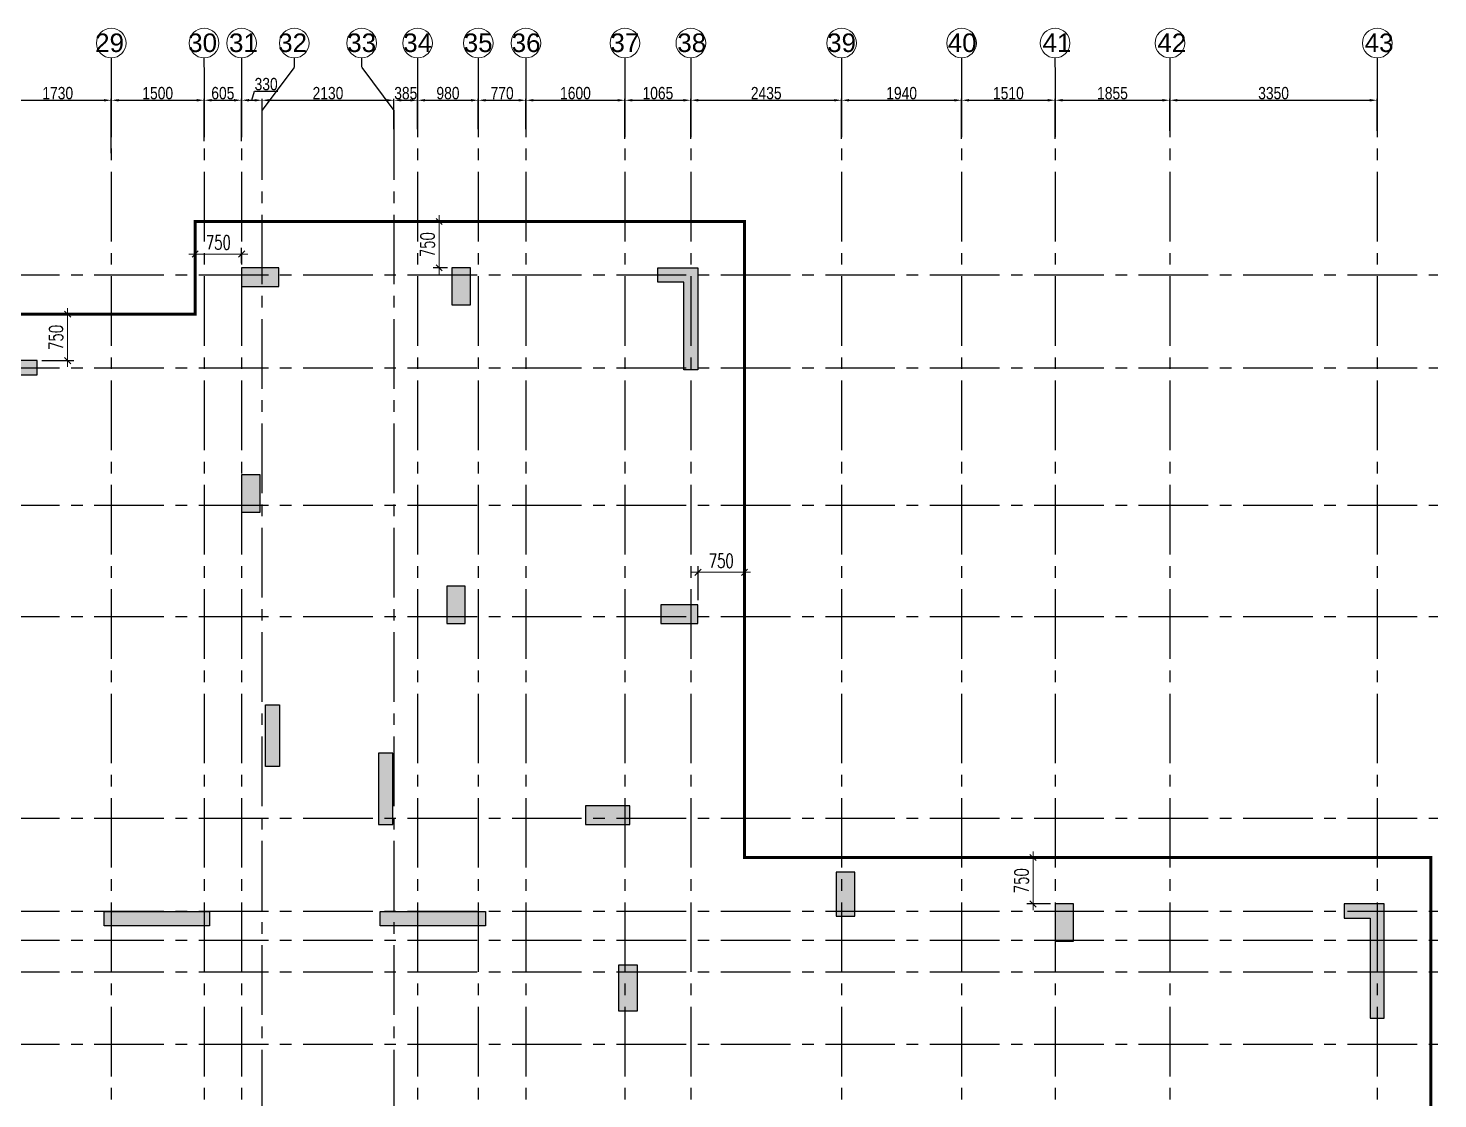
# Model space of a CAD drawing. Header units: millimetres. Extents: x 1123469 to 1752051, y -126924 to 196924.
# Drawn here: x 1420188 to 1442964, y 144728 to 162039 of the extents above; entities that cross this region are included whole.
import ezdxf
from ezdxf.enums import TextEntityAlignment as Align

# ---------------------------------------------------------------- set-up
doc = ezdxf.new("R2010")
doc.units = ezdxf.units.MM
doc.header["$LTSCALE"] = 500
doc.header["$MEASUREMENT"] = 0
doc.header["$PDMODE"] = 34
doc.linetypes.add('Site$0$CENTER2', pattern=[1.125, 0.75, -0.125, 0.125, -0.125])
doc.layers.get('Defpoints').update_dxf_attribs({"lineweight": 0})
for name, color, linetype, lineweight in [('CUT OUT', 1, 'Continuous', 13), ('dim-M', 1, 'Continuous', 15), ('FOOTING', 1, 'Continuous', 15), ('GRID NO.', 7, 'Continuous', 20), ('TOWER COL HATCH', 253, 'Continuous', 20)]:
    doc.layers.add(name, color=color, linetype=linetype, lineweight=lineweight)
for name, color, linetype in [('GLASS', 5, 'Continuous'), ('GRID', 7, 'Continuous'), ('GRID DIM', 7, 'Continuous'), ('TOWER AREA COLUMN.', 6, 'Continuous')]:
    doc.layers.add(name, color=color, linetype=linetype)
doc.styles.add('2MM', font='romans.shx', dxfattribs={"width": 0.7})
doc.styles.add('D50', font='arial.ttf', dxfattribs={"width": 0.8})
doc.dimstyles.new('INNER DIM', dxfattribs={"dimtxt": 200, "dimasz": 120, "dimexe": 25, "dimexo": 25, "dimgap": 12, "dimtad": 1, "dimdec": 0, "dimrnd": 5, "dimzin": 0, "dimdsep": 46, "dimtxsty": 'D50', "dimcen": 0.09, "dimdle": 25, "dimclrt": 6, "dimadec": 0, "dimazin": 0, "dimtfac": 1, "dimtdec": 0, "dimtofl": 0, "dimtmove": 1, "dimatfit": 3, "dimfxl": 75, "dimtolj": 1, "dimtzin": 0, "dimarcsym": 0})
doc.dimstyles.new('RAJESH', dxfattribs={"dimtxt": 200, "dimasz": 180, "dimexe": 100, "dimexo": 250, "dimgap": 50, "dimtad": 2, "dimdec": 0, "dimzin": 1, "dimdsep": 46, "dimtxsty": '2MM', "dimblk": 'OBLIQUE', "dimcen": 0, "dimdle": 100, "dimclrd": 1, "dimclre": 1, "dimclrt": 3, "dimadec": 0, "dimazin": 0, "dimtfac": 1, "dimtdec": 0, "dimtix": 1, "dimtmove": 2, "dimatfit": 3, "dimfxl": 1, "dimtolj": 1, "dimlwd": -1, "dimarcsym": 0})

# ---------------------------------------------------------------- blocks, each defined once
blk = doc.blocks.new('GRID MARK')
at = {"layer": 'GRID NO.', "const_width": 50}
blk.add_lwpolyline([(0, -541), (0, -891)], dxfattribs=at)
at = {"layer": 'GRID NO.'}
blk.add_circle((0, 0), 541, dxfattribs=at)
at = {"layer": 'GRID NO.', "style": 'D50', "width": 0.8}
blk.add_attdef('Y1', text='', height=500, dxfattribs=at).set_placement((-33, -267), align=Align.CENTER)
blk = doc.blocks.new('*D34')
at = {"layer": 'Defpoints', "color": 0, "linetype": 'Continuous', "transparency": 16777216}
for p in [(1421531, 258393), (1419801, 257510), (1421531, 257510)]:
    blk.add_point(p, dxfattribs=at)
at = {"layer": 'GRID DIM', "color": 0, "linetype": 'Continuous', "lineweight": -2, "transparency": 16777216}
for p, q in [((1419801, 257535), (1419801, 258418)), ((1421531, 257535), (1421531, 258418))]:
    blk.add_line(p, q, dxfattribs=at)
at = {"layer": 'GRID DIM', "linetype": 'Continuous', "lineweight": -2, "transparency": 16777216}
blk.add_line((1419921, 258393), (1421411, 258393), dxfattribs=at)
at = {"layer": 'GRID DIM', "linetype": 'Continuous', "transparency": 16777216}
for points in [[(1419921, 258413), (1419921, 258373), (1419801, 258393)], [(1421411, 258413), (1421411, 258373), (1421531, 258393)]]:
    blk.add_solid(points, dxfattribs=at)
at = {"layer": 'GRID DIM', "linetype": 'Continuous', "transparency": 16777216, "insert": (1420666, 258507), "char_height": 200, "attachment_point": 5, "style": 'D50'}
blk.add_mtext('\\A1;1730', dxfattribs=at)
blk = doc.blocks.new('*D35')
at = {"layer": 'Defpoints', "color": 0, "linetype": 'Continuous', "transparency": 16777216}
for p in [(1423031, 258393), (1423031, 257709), (1421531, 257510)]:
    blk.add_point(p, dxfattribs=at)
at = {"layer": 'GRID DIM', "color": 0, "linetype": 'Continuous', "lineweight": -2, "transparency": 16777216}
for p, q in [((1421531, 257535), (1421531, 258418)), ((1423031, 257734), (1423031, 258418))]:
    blk.add_line(p, q, dxfattribs=at)
at = {"layer": 'GRID DIM', "linetype": 'Continuous', "lineweight": -2, "transparency": 16777216}
blk.add_line((1421651, 258393), (1422911, 258393), dxfattribs=at)
at = {"layer": 'GRID DIM', "linetype": 'Continuous', "transparency": 16777216}
for points in [[(1421651, 258413), (1421651, 258373), (1421531, 258393)], [(1422911, 258413), (1422911, 258373), (1423031, 258393)]]:
    blk.add_solid(points, dxfattribs=at)
at = {"layer": 'GRID DIM', "linetype": 'Continuous', "transparency": 16777216, "insert": (1422281, 258507), "char_height": 200, "attachment_point": 5, "style": 'D50'}
blk.add_mtext('\\A1;1500', dxfattribs=at)
blk = doc.blocks.new('*D36')
at = {"layer": 'Defpoints', "color": 0, "linetype": 'Continuous', "transparency": 16777216}
for p in [(1423636, 258393), (1423031, 257709), (1423636, 257709)]:
    blk.add_point(p, dxfattribs=at)
at = {"layer": 'GRID DIM', "color": 0, "linetype": 'Continuous', "lineweight": -2, "transparency": 16777216}
for p, q in [((1423031, 257734), (1423031, 258418)), ((1423636, 257734), (1423636, 258418))]:
    blk.add_line(p, q, dxfattribs=at)
at = {"layer": 'GRID DIM', "linetype": 'Continuous', "lineweight": -2, "transparency": 16777216}
blk.add_line((1423151, 258393), (1423516, 258393), dxfattribs=at)
at = {"layer": 'GRID DIM', "linetype": 'Continuous', "transparency": 16777216}
for points in [[(1423151, 258413), (1423151, 258373), (1423031, 258393)], [(1423516, 258413), (1423516, 258373), (1423636, 258393)]]:
    blk.add_solid(points, dxfattribs=at)
at = {"layer": 'GRID DIM', "linetype": 'Continuous', "transparency": 16777216, "insert": (1423333, 258507), "char_height": 200, "attachment_point": 5, "style": 'D50'}
blk.add_mtext('\\A1;605', dxfattribs=at)
blk = doc.blocks.new('*D37')
at = {"layer": 'Defpoints', "color": 0, "linetype": 'Continuous', "transparency": 16777216}
for p in [(1423966, 258393), (1423636, 257709), (1423966, 257709)]:
    blk.add_point(p, dxfattribs=at)
at = {"layer": 'GRID DIM', "linetype": 'Continuous', "lineweight": -2, "transparency": 16777216}
for p, q in [((1423801, 258393), (1423844, 258538)), ((1423844, 258538), (1424221, 258538)), ((1423756, 258393), (1423846, 258393))]:
    blk.add_line(p, q, dxfattribs=at)
at = {"layer": 'GRID DIM', "color": 0, "linetype": 'Continuous', "lineweight": -2, "transparency": 16777216}
for p, q in [((1423636, 257734), (1423636, 258418)), ((1423966, 257734), (1423966, 258418))]:
    blk.add_line(p, q, dxfattribs=at)
at = {"layer": 'GRID DIM', "linetype": 'Continuous', "transparency": 16777216}
for points in [[(1423756, 258413), (1423756, 258373), (1423636, 258393)], [(1423846, 258413), (1423846, 258373), (1423966, 258393)]]:
    blk.add_solid(points, dxfattribs=at)
at = {"layer": 'GRID DIM', "linetype": 'Continuous', "transparency": 16777216, "insert": (1424033, 258653), "char_height": 200, "attachment_point": 5, "style": 'D50'}
blk.add_mtext('\\A1;330', dxfattribs=at)
blk = doc.blocks.new('*D38')
at = {"layer": 'Defpoints', "color": 0, "linetype": 'Continuous', "transparency": 16777216}
for p in [(1426098, 258393), (1426098, 257899), (1423966, 257709)]:
    blk.add_point(p, dxfattribs=at)
at = {"layer": 'GRID DIM', "color": 0, "linetype": 'Continuous', "lineweight": -2, "transparency": 16777216}
for p, q in [((1423966, 257734), (1423966, 258418)), ((1426098, 257924), (1426098, 258418))]:
    blk.add_line(p, q, dxfattribs=at)
at = {"layer": 'GRID DIM', "linetype": 'Continuous', "lineweight": -2, "transparency": 16777216}
blk.add_line((1424086, 258393), (1425978, 258393), dxfattribs=at)
at = {"layer": 'GRID DIM', "linetype": 'Continuous', "transparency": 16777216}
for points in [[(1424086, 258413), (1424086, 258373), (1423966, 258393)], [(1425978, 258413), (1425978, 258373), (1426098, 258393)]]:
    blk.add_solid(points, dxfattribs=at)
at = {"layer": 'GRID DIM', "linetype": 'Continuous', "transparency": 16777216, "insert": (1425032, 258507), "char_height": 200, "attachment_point": 5, "style": 'D50'}
blk.add_mtext('\\A1;2130', dxfattribs=at)
blk = doc.blocks.new('*D39')
at = {"layer": 'Defpoints', "color": 0, "linetype": 'Continuous', "transparency": 16777216}
for p in [(1426481, 258393), (1426098, 257899), (1426481, 257899)]:
    blk.add_point(p, dxfattribs=at)
at = {"layer": 'GRID DIM', "color": 0, "linetype": 'Continuous', "lineweight": -2, "transparency": 16777216}
for p, q in [((1426098, 257924), (1426098, 258418)), ((1426481, 257924), (1426481, 258418))]:
    blk.add_line(p, q, dxfattribs=at)
at = {"layer": 'GRID DIM', "linetype": 'Continuous', "lineweight": -2, "transparency": 16777216}
blk.add_line((1426218, 258393), (1426361, 258393), dxfattribs=at)
at = {"layer": 'GRID DIM', "linetype": 'Continuous', "transparency": 16777216}
for points in [[(1426218, 258413), (1426218, 258373), (1426098, 258393)], [(1426361, 258413), (1426361, 258373), (1426481, 258393)]]:
    blk.add_solid(points, dxfattribs=at)
at = {"layer": 'GRID DIM', "linetype": 'Continuous', "transparency": 16777216, "insert": (1426289, 258507), "char_height": 200, "attachment_point": 5, "style": 'D50'}
blk.add_mtext('\\A1;385', dxfattribs=at)
blk = doc.blocks.new('*D40')
at = {"layer": 'Defpoints', "color": 0, "linetype": 'Continuous', "transparency": 16777216}
for p in [(1427461, 258393), (1426481, 257899), (1427461, 257899)]:
    blk.add_point(p, dxfattribs=at)
at = {"layer": 'GRID DIM', "color": 0, "linetype": 'Continuous', "lineweight": -2, "transparency": 16777216}
for p, q in [((1426481, 257924), (1426481, 258418)), ((1427461, 257924), (1427461, 258418))]:
    blk.add_line(p, q, dxfattribs=at)
at = {"layer": 'GRID DIM', "linetype": 'Continuous', "lineweight": -2, "transparency": 16777216}
blk.add_line((1426601, 258393), (1427341, 258393), dxfattribs=at)
at = {"layer": 'GRID DIM', "linetype": 'Continuous', "transparency": 16777216}
for points in [[(1426601, 258413), (1426601, 258373), (1426481, 258393)], [(1427341, 258413), (1427341, 258373), (1427461, 258393)]]:
    blk.add_solid(points, dxfattribs=at)
at = {"layer": 'GRID DIM', "linetype": 'Continuous', "transparency": 16777216, "insert": (1426971, 258507), "char_height": 200, "attachment_point": 5, "style": 'D50'}
blk.add_mtext('\\A1;980', dxfattribs=at)
blk = doc.blocks.new('*D41')
at = {"layer": 'Defpoints', "color": 0, "linetype": 'Continuous', "transparency": 16777216}
for p in [(1428231, 258393), (1427461, 257899), (1428231, 257899)]:
    blk.add_point(p, dxfattribs=at)
at = {"layer": 'GRID DIM', "color": 0, "linetype": 'Continuous', "lineweight": -2, "transparency": 16777216}
for p, q in [((1427461, 257924), (1427461, 258418)), ((1428231, 257924), (1428231, 258418))]:
    blk.add_line(p, q, dxfattribs=at)
at = {"layer": 'GRID DIM', "linetype": 'Continuous', "lineweight": -2, "transparency": 16777216}
blk.add_line((1427581, 258393), (1428111, 258393), dxfattribs=at)
at = {"layer": 'GRID DIM', "linetype": 'Continuous', "transparency": 16777216}
for points in [[(1427581, 258413), (1427581, 258373), (1427461, 258393)], [(1428111, 258413), (1428111, 258373), (1428231, 258393)]]:
    blk.add_solid(points, dxfattribs=at)
at = {"layer": 'GRID DIM', "linetype": 'Continuous', "transparency": 16777216, "insert": (1427846, 258507), "char_height": 200, "attachment_point": 5, "style": 'D50'}
blk.add_mtext('\\A1;770', dxfattribs=at)
blk = doc.blocks.new('*D42')
at = {"layer": 'Defpoints', "color": 0, "linetype": 'Continuous', "transparency": 16777216}
for p in [(1429831, 258393), (1428231, 257899), (1429831, 257747)]:
    blk.add_point(p, dxfattribs=at)
at = {"layer": 'GRID DIM', "color": 0, "linetype": 'Continuous', "lineweight": -2, "transparency": 16777216}
for p, q in [((1428231, 257924), (1428231, 258418)), ((1429831, 257772), (1429831, 258418))]:
    blk.add_line(p, q, dxfattribs=at)
at = {"layer": 'GRID DIM', "linetype": 'Continuous', "lineweight": -2, "transparency": 16777216}
blk.add_line((1428351, 258393), (1429711, 258393), dxfattribs=at)
at = {"layer": 'GRID DIM', "linetype": 'Continuous', "transparency": 16777216}
for points in [[(1428351, 258413), (1428351, 258373), (1428231, 258393)], [(1429711, 258413), (1429711, 258373), (1429831, 258393)]]:
    blk.add_solid(points, dxfattribs=at)
at = {"layer": 'GRID DIM', "linetype": 'Continuous', "transparency": 16777216, "insert": (1429031, 258507), "char_height": 200, "attachment_point": 5, "style": 'D50'}
blk.add_mtext('\\A1;1600', dxfattribs=at)
blk = doc.blocks.new('*D43')
at = {"layer": 'Defpoints', "color": 0, "linetype": 'Continuous', "transparency": 16777216}
for p in [(1430896, 258393), (1429831, 257747), (1430896, 257747)]:
    blk.add_point(p, dxfattribs=at)
at = {"layer": 'GRID DIM', "color": 0, "linetype": 'Continuous', "lineweight": -2, "transparency": 16777216}
for p, q in [((1429831, 257772), (1429831, 258418)), ((1430896, 257772), (1430896, 258418))]:
    blk.add_line(p, q, dxfattribs=at)
at = {"layer": 'GRID DIM', "linetype": 'Continuous', "lineweight": -2, "transparency": 16777216}
blk.add_line((1429951, 258393), (1430776, 258393), dxfattribs=at)
at = {"layer": 'GRID DIM', "linetype": 'Continuous', "transparency": 16777216}
for points in [[(1429951, 258413), (1429951, 258373), (1429831, 258393)], [(1430776, 258413), (1430776, 258373), (1430896, 258393)]]:
    blk.add_solid(points, dxfattribs=at)
at = {"layer": 'GRID DIM', "linetype": 'Continuous', "transparency": 16777216, "insert": (1430363, 258507), "char_height": 200, "attachment_point": 5, "style": 'D50'}
blk.add_mtext('\\A1;1065', dxfattribs=at)
blk = doc.blocks.new('*D44')
at = {"layer": 'Defpoints', "color": 0, "linetype": 'Continuous', "transparency": 16777216}
for p in [(1433331, 258393), (1430896, 257747), (1433331, 257747)]:
    blk.add_point(p, dxfattribs=at)
at = {"layer": 'GRID DIM', "color": 0, "linetype": 'Continuous', "lineweight": -2, "transparency": 16777216}
for p, q in [((1430896, 257772), (1430896, 258418)), ((1433331, 257772), (1433331, 258418))]:
    blk.add_line(p, q, dxfattribs=at)
at = {"layer": 'GRID DIM', "linetype": 'Continuous', "lineweight": -2, "transparency": 16777216}
blk.add_line((1431016, 258393), (1433211, 258393), dxfattribs=at)
at = {"layer": 'GRID DIM', "linetype": 'Continuous', "transparency": 16777216}
for points in [[(1431016, 258413), (1431016, 258373), (1430896, 258393)], [(1433211, 258413), (1433211, 258373), (1433331, 258393)]]:
    blk.add_solid(points, dxfattribs=at)
at = {"layer": 'GRID DIM', "linetype": 'Continuous', "transparency": 16777216, "insert": (1432113, 258507), "char_height": 200, "attachment_point": 5, "style": 'D50'}
blk.add_mtext('\\A1;2435', dxfattribs=at)
blk = doc.blocks.new('*D45')
at = {"layer": 'Defpoints', "color": 0, "linetype": 'Continuous', "transparency": 16777216}
for p in [(1435271, 258393), (1433331, 257747), (1435271, 257747)]:
    blk.add_point(p, dxfattribs=at)
at = {"layer": 'GRID DIM', "color": 0, "linetype": 'Continuous', "lineweight": -2, "transparency": 16777216}
for p, q in [((1433331, 257772), (1433331, 258418)), ((1435271, 257772), (1435271, 258418))]:
    blk.add_line(p, q, dxfattribs=at)
at = {"layer": 'GRID DIM', "linetype": 'Continuous', "lineweight": -2, "transparency": 16777216}
blk.add_line((1433451, 258393), (1435151, 258393), dxfattribs=at)
at = {"layer": 'GRID DIM', "linetype": 'Continuous', "transparency": 16777216}
for points in [[(1433451, 258413), (1433451, 258373), (1433331, 258393)], [(1435151, 258413), (1435151, 258373), (1435271, 258393)]]:
    blk.add_solid(points, dxfattribs=at)
at = {"layer": 'GRID DIM', "linetype": 'Continuous', "transparency": 16777216, "insert": (1434301, 258507), "char_height": 200, "attachment_point": 5, "style": 'D50'}
blk.add_mtext('\\A1;1940', dxfattribs=at)
blk = doc.blocks.new('*D46')
at = {"layer": 'Defpoints', "color": 0, "linetype": 'Continuous', "transparency": 16777216}
for p in [(1436781, 258393), (1435271, 257747), (1436781, 257747)]:
    blk.add_point(p, dxfattribs=at)
at = {"layer": 'GRID DIM', "color": 0, "linetype": 'Continuous', "lineweight": -2, "transparency": 16777216}
for p, q in [((1435271, 257772), (1435271, 258418)), ((1436781, 257772), (1436781, 258418))]:
    blk.add_line(p, q, dxfattribs=at)
at = {"layer": 'GRID DIM', "linetype": 'Continuous', "lineweight": -2, "transparency": 16777216}
blk.add_line((1435391, 258393), (1436661, 258393), dxfattribs=at)
at = {"layer": 'GRID DIM', "linetype": 'Continuous', "transparency": 16777216}
for points in [[(1435391, 258413), (1435391, 258373), (1435271, 258393)], [(1436661, 258413), (1436661, 258373), (1436781, 258393)]]:
    blk.add_solid(points, dxfattribs=at)
at = {"layer": 'GRID DIM', "linetype": 'Continuous', "transparency": 16777216, "insert": (1436026, 258507), "char_height": 200, "attachment_point": 5, "style": 'D50'}
blk.add_mtext('\\A1;1510', dxfattribs=at)
blk = doc.blocks.new('*D47')
at = {"layer": 'Defpoints', "color": 0, "linetype": 'Continuous', "transparency": 16777216}
for p in [(1438636, 258393), (1438636, 257872), (1436781, 257747)]:
    blk.add_point(p, dxfattribs=at)
at = {"layer": 'GRID DIM', "color": 0, "linetype": 'Continuous', "lineweight": -2, "transparency": 16777216}
for p, q in [((1436781, 257772), (1436781, 258418)), ((1438636, 257897), (1438636, 258418))]:
    blk.add_line(p, q, dxfattribs=at)
at = {"layer": 'GRID DIM', "linetype": 'Continuous', "lineweight": -2, "transparency": 16777216}
blk.add_line((1436901, 258393), (1438516, 258393), dxfattribs=at)
at = {"layer": 'GRID DIM', "linetype": 'Continuous', "transparency": 16777216}
for points in [[(1436901, 258413), (1436901, 258373), (1436781, 258393)], [(1438516, 258413), (1438516, 258373), (1438636, 258393)]]:
    blk.add_solid(points, dxfattribs=at)
at = {"layer": 'GRID DIM', "linetype": 'Continuous', "transparency": 16777216, "insert": (1437708, 258507), "char_height": 200, "attachment_point": 5, "style": 'D50'}
blk.add_mtext('\\A1;1855', dxfattribs=at)
blk = doc.blocks.new('*D48')
at = {"layer": 'Defpoints', "color": 0, "linetype": 'Continuous', "transparency": 16777216}
for p in [(1441986, 258393), (1438636, 257872), (1441986, 257872)]:
    blk.add_point(p, dxfattribs=at)
at = {"layer": 'GRID DIM', "color": 0, "linetype": 'Continuous', "lineweight": -2, "transparency": 16777216}
for p, q in [((1438636, 257897), (1438636, 258418)), ((1441986, 257897), (1441986, 258418))]:
    blk.add_line(p, q, dxfattribs=at)
at = {"layer": 'GRID DIM', "linetype": 'Continuous', "lineweight": -2, "transparency": 16777216}
blk.add_line((1438756, 258393), (1441866, 258393), dxfattribs=at)
at = {"layer": 'GRID DIM', "linetype": 'Continuous', "transparency": 16777216}
for points in [[(1438756, 258413), (1438756, 258373), (1438636, 258393)], [(1441866, 258413), (1441866, 258373), (1441986, 258393)]]:
    blk.add_solid(points, dxfattribs=at)
at = {"layer": 'GRID DIM', "linetype": 'Continuous', "transparency": 16777216, "insert": (1440311, 258507), "char_height": 200, "attachment_point": 5, "style": 'D50'}
blk.add_mtext('\\A1;3350', dxfattribs=at)
blk = doc.blocks.new('3tgra')
at = {"layer": 'TOWER COL HATCH'}
h = blk.add_hatch(color=253, dxfattribs=at)
h.dxf.hatch_style = 1
h.paths.add_polyline_path([(1377381, 95142), (1376731, 95142), (1376731, 93492), (1376961, 93492), (1376961, 94912), (1377381, 94912)])
h = blk.add_hatch(color=253, dxfattribs=at)
h.dxf.hatch_style = 1
h.paths.add_polyline_path([(1380706, 94542), (1380406, 94542), (1380406, 95142), (1380706, 95142)])
h = blk.add_hatch(color=253, dxfattribs=at)
h.dxf.hatch_style = 1
h.paths.add_polyline_path([(1383506, 94842), (1383506, 95142), (1384106, 95142), (1384106, 94842)])
h = blk.add_hatch(color=253, dxfattribs=at)
h.dxf.hatch_style = 1
h.paths.add_polyline_path([(1387406, 93642), (1388056, 93642), (1388056, 91792), (1387826, 91792), (1387826, 93412), (1387406, 93412)])
h = blk.add_hatch(color=253, dxfattribs=at)
h.dxf.hatch_style = 1
h.paths.add_polyline_path([(1384106, 91192), (1383806, 91192), (1383806, 91792), (1384106, 91792)])
h = blk.add_hatch(color=253, dxfattribs=at)
h.dxf.hatch_style = 1
h.paths.add_polyline_path([(1380791, 89392), (1380491, 89392), (1380491, 89992), (1380791, 89992)])
h = blk.add_hatch(color=253, dxfattribs=at)
h.dxf.hatch_style = 1
h.paths.add_polyline_path([(1376731, 89392), (1376731, 89692), (1377331, 89692), (1377331, 89392)])
h = blk.add_hatch(color=253, dxfattribs=at)
h.dxf.hatch_style = 1
h.paths.add_polyline_path([(1383491, 87077), (1383721, 87077), (1383721, 88077), (1383491, 88077)])
h = blk.add_hatch(color=253, dxfattribs=at)
h.dxf.hatch_style = 1
h.paths.add_polyline_path([(1381891, 86142), (1381661, 86142), (1381661, 87292), (1381891, 87292)])
h = blk.add_hatch(color=253, dxfattribs=at)
h.dxf.hatch_style = 1
h.paths.add_polyline_path([(1377831, 86142), (1377831, 86442), (1378546, 86442), (1378546, 86142)])
h = blk.add_hatch(color=253, dxfattribs=at)
h.dxf.hatch_style = 1
h.paths.add_polyline_path([(1374496, 84657), (1374196, 84657), (1374196, 85372), (1374496, 85372)])
h = blk.add_hatch(color=253, dxfattribs=at)
h.dxf.hatch_style = 1
h.paths.add_polyline_path([(1365641, 83007), (1365641, 84857), (1366291, 84857), (1366291, 84627), (1365871, 84627), (1365871, 83007)])
h = blk.add_hatch(color=253, dxfattribs=at)
h.dxf.hatch_style = 1
h.paths.add_polyline_path([(1370961, 84257), (1370661, 84257), (1370661, 84857), (1370961, 84857)])
h = blk.add_hatch(color=253, dxfattribs=at)
h.dxf.hatch_style = 1
h.paths.add_polyline_path([(1381866, 84502), (1381866, 84732), (1380166, 84732), (1380166, 84502)])
h = blk.add_hatch(color=253, dxfattribs=at)
h.dxf.hatch_style = 1
h.paths.add_polyline_path([(1386326, 84502), (1386326, 84732), (1384626, 84732), (1384626, 84502)])
h = blk.add_hatch(color=253, dxfattribs=at)
h.dxf.hatch_style = 1
h.paths.add_polyline_path([(1377711, 83122), (1378011, 83122), (1378011, 83872), (1377711, 83872)])
at = {"layer": 'TOWER AREA COLUMN.', "color": 4}
for points in [[(1377381, 95142), (1376731, 95142), (1376731, 93492), (1376961, 93492), (1376961, 94912), (1377381, 94912), (1377381, 95142)], [(1387406, 93642), (1388056, 93642), (1388056, 91792), (1387826, 91792), (1387826, 93412), (1387406, 93412), (1387406, 93642)], [(1365641, 83007), (1365641, 84857), (1366291, 84857), (1366291, 84627), (1365871, 84627), (1365871, 83007), (1365641, 83007)]]:
    blk.add_lwpolyline(points, dxfattribs=at)
for points in [[(1380706, 94542), (1380406, 94542), (1380406, 95142), (1380706, 95142)], [(1383506, 94842), (1383506, 95142), (1384106, 95142), (1384106, 94842)], [(1384106, 91192), (1383806, 91192), (1383806, 91792), (1384106, 91792)], [(1380791, 89392), (1380491, 89392), (1380491, 89992), (1380791, 89992)], [(1376731, 89392), (1376731, 89692), (1377331, 89692), (1377331, 89392)], [(1383491, 87077), (1383721, 87077), (1383721, 88077), (1383491, 88077)], [(1381891, 86142), (1381661, 86142), (1381661, 87292), (1381891, 87292)], [(1377831, 86142), (1377831, 86442), (1378546, 86442), (1378546, 86142)], [(1374496, 84657), (1374196, 84657), (1374196, 85372), (1374496, 85372)], [(1370961, 84257), (1370661, 84257), (1370661, 84857), (1370961, 84857)], [(1381866, 84502), (1381866, 84732), (1380166, 84732), (1380166, 84502)], [(1386326, 84502), (1386326, 84732), (1384626, 84732), (1384626, 84502)], [(1377711, 83122), (1378011, 83122), (1378011, 83872), (1377711, 83872)]]:
    blk.add_lwpolyline(points, close=True, dxfattribs=at)
blk = doc.blocks.new('_Oblique')
at = {"color": 0, "linetype": 'ByBlock', "lineweight": -2}
blk.add_line((-0.5, -0.5), (0.5, 0.5), dxfattribs=at)
blk = doc.blocks.new('*D126')
at = {"layer": 'Defpoints', "color": 0, "ltscale": 100, "transparency": 16777216}
for p in [(1436781, 148629), (1436424, 147879), (1436781, 147879)]:
    blk.add_point(p, dxfattribs=at)
at = {"layer": 'dim-M', "color": 1, "lineweight": -2, "ltscale": 100, "transparency": 16777216}
for p, q in [((1436706, 148629), (1436324, 148629)), ((1436706, 147879), (1436324, 147879))]:
    blk.add_line(p, q, dxfattribs=at)
at = {"layer": 'dim-M', "color": 1, "ltscale": 100, "transparency": 16777216}
blk.add_line((1436424, 148729), (1436424, 147779), dxfattribs=at)
at = {"layer": 'dim-M', "color": 1, "ltscale": 100, "transparency": 16777216, "xscale": 100, "yscale": 100, "zscale": 100}
for p, rotation in [((1436424, 148629), 90), ((1436424, 147879), 270)]:
    blk.add_blockref('_Oblique', p, dxfattribs=dict(at, rotation=rotation))
at = {"layer": 'dim-M', "color": 3, "ltscale": 100, "transparency": 16777216, "insert": (1436237, 148254), "char_height": 225, "attachment_point": 5, "rotation": 90, "style": '2MM'}
blk.add_mtext('\\A1;750', dxfattribs=at)
blk = doc.blocks.new('*D128')
at = {"layer": 'Defpoints', "color": 0, "ltscale": 100, "transparency": 16777216}
for p in [(1427036, 158914), (1426829, 158164), (1427036, 158164)]:
    blk.add_point(p, dxfattribs=at)
at = {"layer": 'dim-M', "color": 1, "ltscale": 100, "transparency": 16777216}
blk.add_line((1426829, 159014), (1426829, 158064), dxfattribs=at)
at = {"layer": 'dim-M', "color": 1, "lineweight": -2, "ltscale": 100, "transparency": 16777216}
for p, q in [((1426961, 158914), (1426729, 158914)), ((1426961, 158164), (1426729, 158164))]:
    blk.add_line(p, q, dxfattribs=at)
at = {"layer": 'dim-M', "color": 1, "ltscale": 100, "transparency": 16777216, "xscale": 100, "yscale": 100, "zscale": 100}
for p, rotation in [((1426829, 158914), 90), ((1426829, 158164), 270)]:
    blk.add_blockref('_Oblique', p, dxfattribs=dict(at, rotation=rotation))
at = {"layer": 'dim-M', "color": 3, "ltscale": 100, "transparency": 16777216, "insert": (1426642, 158539), "char_height": 225, "attachment_point": 5, "rotation": 90, "style": '2MM'}
blk.add_mtext('\\A1;750', dxfattribs=at)
blk = doc.blocks.new('*D131')
at = {"layer": 'Defpoints', "color": 0, "ltscale": 100, "transparency": 16777216}
for p in [(1431761, 153241), (1431011, 152714), (1431761, 152714)]:
    blk.add_point(p, dxfattribs=at)
at = {"layer": 'dim-M', "color": 1, "lineweight": -2, "ltscale": 100, "transparency": 16777216}
for p, q in [((1431011, 152789), (1431011, 153341)), ((1431761, 152789), (1431761, 153341))]:
    blk.add_line(p, q, dxfattribs=at)
at = {"layer": 'dim-M', "color": 1, "ltscale": 100, "transparency": 16777216}
blk.add_line((1430911, 153241), (1431861, 153241), dxfattribs=at)
at = {"layer": 'dim-M', "color": 1, "ltscale": 100, "transparency": 16777216, "xscale": 100, "yscale": 100, "zscale": 100, "rotation": 180}
blk.add_blockref('_Oblique', (1431011, 153241), dxfattribs=at)
at = {"layer": 'dim-M', "color": 1, "ltscale": 100, "transparency": 16777216, "xscale": 100, "yscale": 100, "zscale": 100}
blk.add_blockref('_Oblique', (1431761, 153241), dxfattribs=at)
at = {"layer": 'dim-M', "color": 3, "ltscale": 100, "transparency": 16777216, "insert": (1431386, 153428), "char_height": 225, "attachment_point": 5, "style": '2MM'}
blk.add_mtext('\\A1;750', dxfattribs=at)
blk = doc.blocks.new('*D136')
at = {"layer": 'Defpoints', "color": 0, "ltscale": 100, "transparency": 16777216}
for p in [(1422886, 158387), (1422886, 158164), (1423636, 158164)]:
    blk.add_point(p, dxfattribs=at)
at = {"layer": 'dim-M', "color": 1, "ltscale": 100, "transparency": 16777216}
blk.add_line((1423736, 158387), (1422786, 158387), dxfattribs=at)
at = {"layer": 'dim-M', "color": 1, "lineweight": -2, "ltscale": 100, "transparency": 16777216}
for p, q in [((1422886, 158239), (1422886, 158487)), ((1423636, 158239), (1423636, 158487))]:
    blk.add_line(p, q, dxfattribs=at)
at = {"layer": 'dim-M', "color": 1, "ltscale": 100, "transparency": 16777216, "xscale": 100, "yscale": 100, "zscale": 100, "rotation": 180}
blk.add_blockref('_Oblique', (1422886, 158387), dxfattribs=at)
at = {"layer": 'dim-M', "color": 1, "ltscale": 100, "transparency": 16777216, "xscale": 100, "yscale": 100, "zscale": 100}
blk.add_blockref('_Oblique', (1423636, 158387), dxfattribs=at)
at = {"layer": 'dim-M', "color": 3, "ltscale": 100, "transparency": 16777216, "insert": (1423261, 158575), "char_height": 225, "attachment_point": 5, "style": '2MM'}
blk.add_mtext('\\A1;750', dxfattribs=at)
blk = doc.blocks.new('*D137')
at = {"layer": 'Defpoints', "color": 0, "ltscale": 100, "transparency": 16777216}
for p in [(1420336, 157414), (1420825, 157414), (1420336, 156664)]:
    blk.add_point(p, dxfattribs=at)
at = {"layer": 'dim-M', "color": 1, "lineweight": -2, "ltscale": 100, "transparency": 16777216}
for p, q in [((1420411, 157414), (1420925, 157414)), ((1420411, 156664), (1420925, 156664))]:
    blk.add_line(p, q, dxfattribs=at)
at = {"layer": 'dim-M', "color": 1, "ltscale": 100, "transparency": 16777216}
blk.add_line((1420825, 156564), (1420825, 157514), dxfattribs=at)
at = {"layer": 'dim-M', "color": 1, "ltscale": 100, "transparency": 16777216, "xscale": 100, "yscale": 100, "zscale": 100}
for p, rotation in [((1420825, 157414), 90), ((1420825, 156664), 270)]:
    blk.add_blockref('_Oblique', p, dxfattribs=dict(at, rotation=rotation))
at = {"layer": 'dim-M', "color": 3, "ltscale": 100, "transparency": 16777216, "insert": (1420638, 157039), "char_height": 225, "attachment_point": 5, "rotation": 90, "style": '2MM'}
blk.add_mtext('\\A1;750', dxfattribs=at)
blk = doc.blocks.new('EEE')
at = {"layer": 'GRID', "color": 16, "linetype": 'Site$0$CENTER2', "ltscale": 3}
for points in [[(1421530.6, 258923.2), (1421530.6, 223711.9)], [(1423030.6, 258923.2), (1423030.6, 223711.9)], [(1423635.6, 258923.2), (1423635.6, 223711.9)], [(1424487.3, 258923.2), (1423965.6, 258229.8), (1423965.6, 223711.9)], [(1425576.4, 258923.2), (1426098.1, 258229.8), (1426098.1, 223711.9)], [(1426480.6, 258923.2), (1426480.6, 223711.9)], [(1427460.6, 258923.2), (1427460.6, 223711.9)], [(1428230.6, 258923.2), (1428230.6, 223711.9)], [(1429830.6, 258923.2), (1429830.6, 223711.9)], [(1430895.6, 258923.2), (1430895.6, 223711.9)], [(1433330.6, 258923.2), (1433330.6, 223711.9)], [(1435270.6, 258923.2), (1435270.6, 223711.9)], [(1436780.6, 258923.2), (1436780.6, 223711.9)], [(1438635.6, 258923.2), (1438635.6, 223711.9)], [(1441985.6, 258923.2), (1441985.6, 223711.9)], [(1363880.9, 255568.6), (1442964.5, 255568.6)], [(1363880.9, 254068.6), (1442964.5, 254068.6)], [(1363880.9, 251848.8), (1442964.5, 251848.8)], [(1363880.9, 250048.6), (1442964.5, 250048.6)], [(1363880.9, 246783.6), (1442964.5, 246783.6)], [(1363880.9, 245284), (1442964.5, 245284)], [(1363880.9, 244813.8), (1442964.5, 244813.8)], [(1363880.9, 244299), (1442964.5, 244299)], [(1363880.9, 243128.8), (1442964.5, 243128.8)]]:
    blk.add_lwpolyline(points, dxfattribs=at)
at = {"layer": 'GRID NO.'}
ref = blk.add_blockref('GRID MARK', (1421530.6, 259318.5), dxfattribs=dict(at, xscale=-0.4435200000032785, yscale=0.4435200000032785, zscale=0.4435200000032785))
ref.add_attrib('Y1', '29', dxfattribs={"height": 300, "style": 'D50'}).set_placement((1421503, 259172.9), align=Align.CENTER)
ref = blk.add_blockref('GRID MARK', (1423030.6, 259318.5), dxfattribs=dict(at, xscale=-0.4435200000032785, yscale=0.4435200000032785, zscale=0.4435200000032785))
ref.add_attrib('Y1', '30', dxfattribs={"height": 300, "style": 'D50'}).set_placement((1423006.1, 259172.9), align=Align.CENTER)
ref = blk.add_blockref('GRID MARK', (1423635.6, 259318.5), dxfattribs=dict(at, xscale=-0.4435200000032785, yscale=0.4435200000032785, zscale=0.4435200000032785))
ref.add_attrib('Y1', '31', dxfattribs={"height": 300, "style": 'D50'}).set_placement((1423665.9, 259172.9), align=Align.CENTER)
ref = blk.add_blockref('GRID MARK', (1424487.3, 259318.5), dxfattribs=dict(at, xscale=-0.4435200000032785, yscale=0.4435200000032785, zscale=0.4435200000032785))
ref.add_attrib('Y1', '32', dxfattribs={"height": 300, "style": 'D50'}).set_placement((1424460.7, 259172.9), align=Align.CENTER)
ref = blk.add_blockref('GRID MARK', (1425576.4, 259318.5), dxfattribs=dict(at, xscale=-0.4435200000032785, yscale=0.4435200000032785, zscale=0.4435200000032785))
ref.add_attrib('Y1', '33', dxfattribs={"height": 300, "style": 'D50'}).set_placement((1425576.4, 259172.9), align=Align.CENTER)
ref = blk.add_blockref('GRID MARK', (1426480.6, 259318.5), dxfattribs=dict(at, xscale=-0.4435200000032785, yscale=0.4435200000032785, zscale=0.4435200000032785))
ref.add_attrib('Y1', '34', dxfattribs={"height": 300, "style": 'D50'}).set_placement((1426481, 259172.9), align=Align.CENTER)
ref = blk.add_blockref('GRID MARK', (1427460.6, 259318.5), dxfattribs=dict(at, xscale=-0.4435200000032785, yscale=0.4435200000032785, zscale=0.4435200000032785))
ref.add_attrib('Y1', '35', dxfattribs={"height": 300, "style": 'D50'}).set_placement((1427458.8, 259172.9), align=Align.CENTER)
ref = blk.add_blockref('GRID MARK', (1428230.6, 259318.5), dxfattribs=dict(at, xscale=-0.4435200000032785, yscale=0.4435200000032785, zscale=0.4435200000032785))
ref.add_attrib('Y1', '36', dxfattribs={"height": 300, "style": 'D50'}).set_placement((1428233.1, 259172.9), align=Align.CENTER)
ref = blk.add_blockref('GRID MARK', (1429830.6, 259318.5), dxfattribs=dict(at, xscale=-0.4435200000032785, yscale=0.4435200000032785, zscale=0.4435200000032785))
ref.add_attrib('Y1', '37', dxfattribs={"height": 300, "style": 'D50'}).set_placement((1429829, 259172.9), align=Align.CENTER)
ref = blk.add_blockref('GRID MARK', (1430895.6, 259318.5), dxfattribs=dict(at, xscale=-0.4435200000032785, yscale=0.4435200000032785, zscale=0.4435200000032785))
ref.add_attrib('Y1', '38', dxfattribs={"height": 300, "style": 'D50'}).set_placement((1430909.5, 259172.9), align=Align.CENTER)
ref = blk.add_blockref('GRID MARK', (1433330.6, 259318.5), dxfattribs=dict(at, xscale=-0.4435200000032785, yscale=0.4435200000032785, zscale=0.4435200000032785))
ref.add_attrib('Y1', '39', dxfattribs={"height": 300, "style": 'D50'}).set_placement((1433331, 259172.9), align=Align.CENTER)
ref = blk.add_blockref('GRID MARK', (1435270.6, 259318.5), dxfattribs=dict(at, xscale=-0.4435200000032785, yscale=0.4435200000032785, zscale=0.4435200000032785))
ref.add_attrib('Y1', '40', dxfattribs={"height": 300, "style": 'D50'}).set_placement((1435279.4, 259172.9), align=Align.CENTER)
ref = blk.add_blockref('GRID MARK', (1436780.6, 259318.5), dxfattribs=dict(at, xscale=-0.4435200000032785, yscale=0.4435200000032785, zscale=0.4435200000032785))
ref.add_attrib('Y1', '41', dxfattribs={"height": 300, "style": 'D50'}).set_placement((1436810.9, 259172.9), align=Align.CENTER)
ref = blk.add_blockref('GRID MARK', (1438635.6, 259318.5), dxfattribs=dict(at, xscale=-0.4435200000032785, yscale=0.4435200000032785, zscale=0.4435200000032785))
ref.add_attrib('Y1', '42', dxfattribs={"height": 300, "style": 'D50'}).set_placement((1438665.9, 259172.9), align=Align.CENTER)
ref = blk.add_blockref('GRID MARK', (1441985.6, 259318.5), dxfattribs=dict(at, xscale=-0.4435200000032785, yscale=0.4435200000032785, zscale=0.4435200000032785))
ref.add_attrib('Y1', '43', dxfattribs={"height": 300, "style": 'D50'}).set_placement((1442015.9, 259172.9), align=Align.CENTER)
at = {"layer": 'GRID DIM', "color": 0, "linetype": 'Continuous'}
for base, p1, p2, picture, middle in [((1423965.6, 258393.3), (1423635.6, 257708.6), (1423965.6, 257708.6), '*D37', (1423856.2, 258652.6)), ((1421530.6, 258393.3), (1419800.6, 257509.7), (1421530.6, 257509.7), '*D34', (1420665.6, 258507.5)), ((1423030.6, 258393.3), (1421530.6, 257509.7), (1423030.6, 257708.6), '*D35', (1422280.6, 258507.4)), ((1423635.6, 258393.3), (1423030.6, 257708.6), (1423635.6, 257708.6), '*D36', (1423333.1, 258507.4)), ((1426098.1307114, 258393.2772886), (1423965.6307114, 257708.5542668), (1426098.1307114, 257899.3286327), '*D38', (1425031.8807114, 258507.460099)), ((1426480.630713, 258393.277289), (1426098.130711, 257899.328633), (1426480.630713, 257899.328633), '*D39', (1426289.380712, 258507.460099)), ((1427460.6, 258393.3), (1426480.6, 257899.3), (1427460.6, 257899.3), '*D40', (1426970.6, 258507.4)), ((1428230.6, 258393.3), (1427460.6, 257899.3), (1428230.6, 257899.3), '*D41', (1427845.6, 258507.4)), ((1429830.6, 258393.3), (1428230.6, 257899.3), (1429830.6, 257747.4), '*D42', (1429030.6, 258507.4)), ((1430895.6, 258393.3), (1429830.6, 257747.4), (1430895.6, 257747.4), '*D43', (1430363.1, 258507.4)), ((1433330.6, 258393.3), (1430895.6, 257747.4), (1433330.6, 257747.4), '*D44', (1432113.1, 258507.5)), ((1435270.6, 258393.3), (1433330.6, 257747.4), (1435270.6, 257747.4), '*D45', (1434300.6, 258507.4)), ((1436780.6, 258393.3), (1435270.6, 257747.4), (1436780.6, 257747.4), '*D46', (1436025.6, 258507.4)), ((1438635.6, 258393.3), (1436780.6, 257747.4), (1438635.6, 257871.6), '*D47', (1437708.1, 258507.4)), ((1441985.6, 258393.3), (1438635.6, 257871.6), (1441985.6, 257871.6), '*D48', (1440310.6, 258507.5))]:
    dim = blk.add_linear_dim(base=base, p1=p1, p2=p2, dimstyle='INNER DIM', override={"dimclrd": 256, "dimclrt": 256}, dxfattribs=at)
    dim.commit()
    dim.dimension.update_dxf_attribs({"geometry": picture, "text_midpoint": middle})

msp = doc.modelspace()

# ---------------------------------------------------------------- linework, layer by layer
at = {"layer": 'FOOTING', "color": 3, "ltscale": 10, "const_width": 50}
msp.add_lwpolyline([(1390500.6, 155194.2), (1417240.6, 155194.2), (1417240.6, 156599.2), (1418935.6, 156599.2), (1418935.6, 157414.1), (1422885.6, 157414.1), (1422885.6, 158914.1), (1431760.6, 158914.1), (1431760.6, 148629.4), (1442850.6, 148629.4), (1442850.6, 126979.3), (1434295.6, 126979.3)], dxfattribs=at)

# ---------------------------------------------------------------- block references
at = {"layer": 'CUT OUT', "color": 4, "xscale": -1}
msp.add_blockref('3tgra', (2807741.3, 63022.5), dxfattribs=at)
at = {"layer": 'GLASS', "color": 4}
msp.add_blockref('EEE', (0, -97519.6), dxfattribs=at)

# ---------------------------------------------------------------- dimensions: what is measured, and where the dimension line sits
at = {"layer": 'dim-M', "ltscale": 100}
for base, p1, p2, picture, middle in [((1426829.5, 158164.1), (1427035.6, 158914.1), (1427035.6, 158164.1), '*D128', (1426642, 158539.1)), ((1436424.5, 147879.4), (1436780.6, 148629.4), (1436780.6, 147879.4), '*D126', (1436237, 148254.4))]:
    dim = msp.add_linear_dim(base=base, p1=p1, p2=p2, angle=90, dimstyle='RAJESH', override={"dimtxt": 225, "dimasz": 100, "dimexo": 75, "dimgap": 75, "dimtmove": 1}, dxfattribs=at)
    dim.commit()
    dim.dimension.update_dxf_attribs({"geometry": picture, "text_midpoint": middle})
for base, p1, p2, picture, middle in [((1422885.6, 158387.1), (1423635.6, 158164.1), (1422885.6, 158164.1), '*D136', (1423260.6, 158574.6)), ((1431760.6, 153240.5), (1431010.6, 152714.1), (1431760.6, 152714.1), '*D131', (1431385.6, 153428))]:
    dim = msp.add_linear_dim(base=base, p1=p1, p2=p2, dimstyle='RAJESH', override={"dimtxt": 225, "dimasz": 100, "dimexo": 75, "dimgap": 75, "dimtmove": 1}, dxfattribs=at)
    dim.commit()
    dim.dimension.update_dxf_attribs({"geometry": picture, "text_midpoint": middle})
dim = msp.add_linear_dim(base=(1420825.2, 157414.1), p1=(1420335.6, 156664.1), p2=(1420335.6, 157414.1), angle=90, dimstyle='RAJESH', override={"dimtxt": 225, "dimasz": 100, "dimexo": 75, "dimgap": 75, "dimtmove": 1}, dxfattribs=at)
dim.commit()
dim.dimension.update_dxf_attribs({"geometry": '*D137', "text_midpoint": (1420825.2, 157039.1), "dimtype": 160})

doc.saveas('drawing.dxf')
